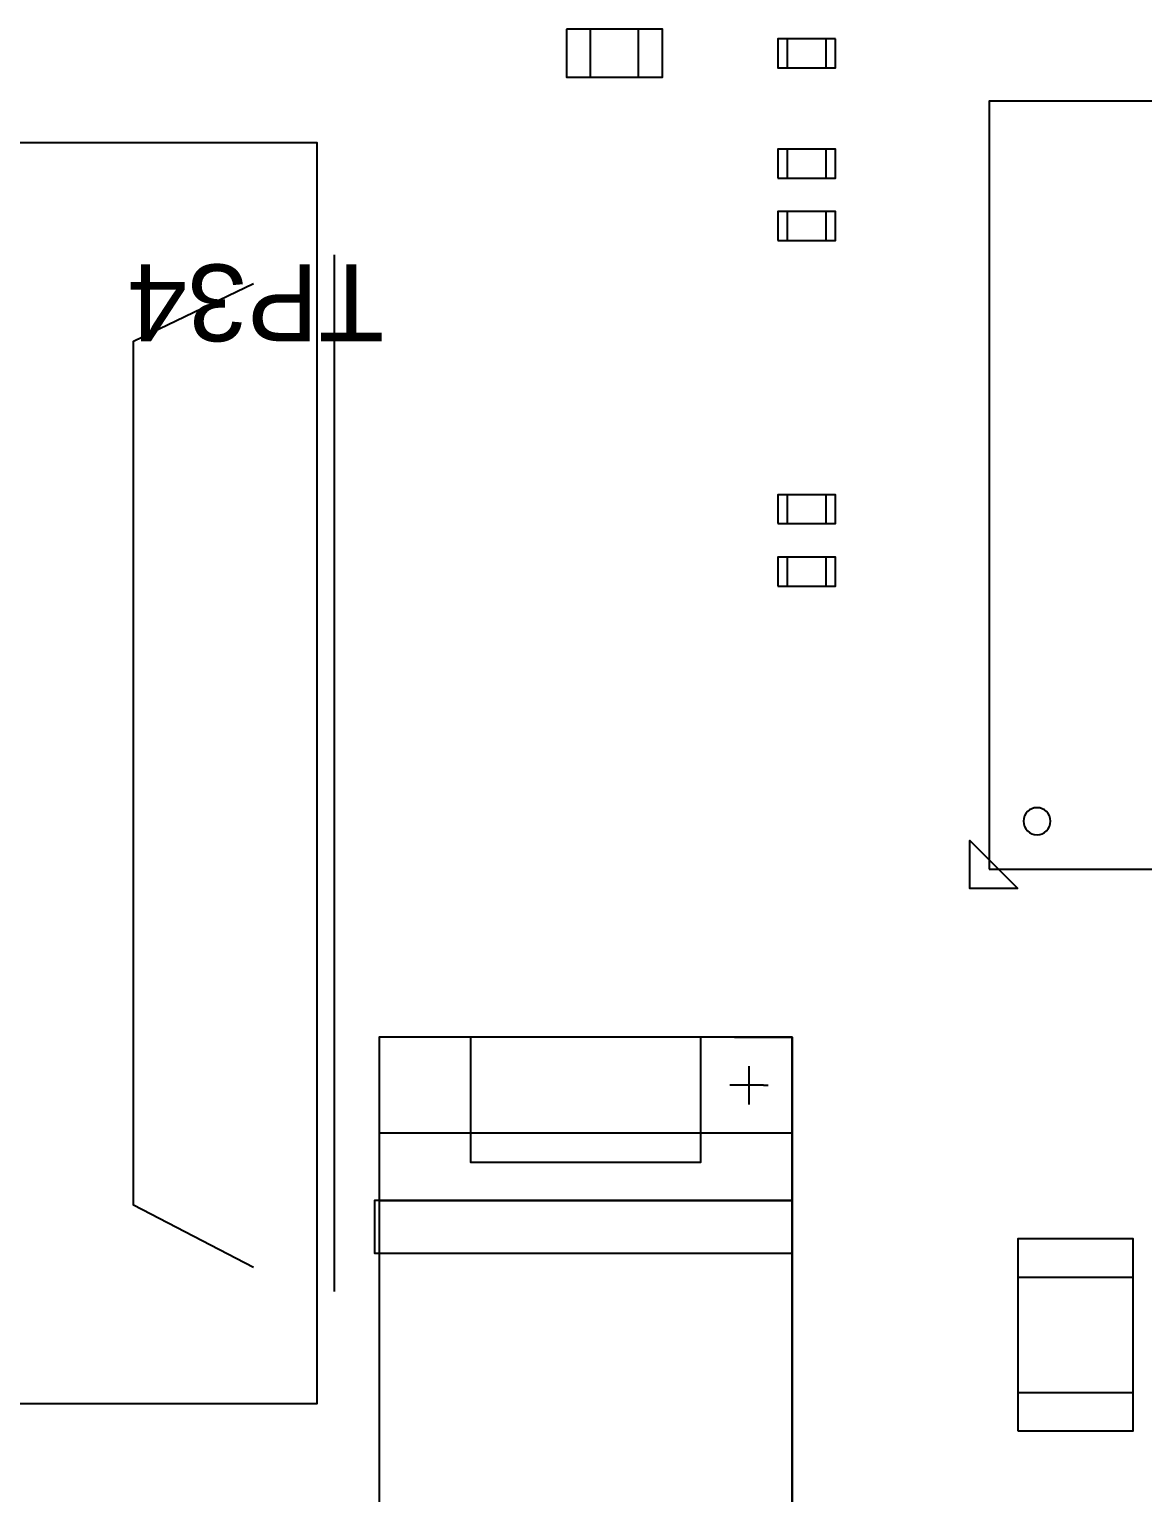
# Model space of a CAD drawing. Header units: inches. Extents: x 0.6 to 15.5, y 0.5 to 6.4.
# Drawn here: x 1.763 to 2.235, y 2.804 to 3.424 of the extents above; entities that cross this region are included whole.
import ezdxf

# ---------------------------------------------------------------- set-up
doc = ezdxf.new("R2010")
doc.units = ezdxf.units.IN
doc.header["$MEASUREMENT"] = 0
for name, color, linetype in [('PARTS_BOTTOM', 12, 'Continuous'), ('PARTS_TOP', 111, 'Continuous'), ('SILK_BOTTOM', 85, 'Continuous'), ('SILK_TOP', 85, 'Continuous')]:
    doc.layers.add(name, color=color, linetype=linetype)
doc.styles.get("Standard").update_dxf_attribs({"font": 'arial.ttf'})

# ---------------------------------------------------------------- blocks, each defined once
blk = doc.blocks.new('Raspberry_Pi4B')
at = {"layer": 'PARTS_TOP'}
for points in [[(-6.4, -15.75), (-6.4, -16.25), (-5.4, -16.25), (-5.4, -15.75), (-6.4, -15.75)], [(-6.15, -16.25), (-6.15, -15.75)], [(-5.65, -16.25), (-5.65, -15.75)], [(-3.6, -15.85), (-4.2, -15.85), (-4.2, -16.15), (-3.6, -16.15), (-3.6, -15.85)], [(-4.1, -16.15), (-4.1, -15.85)], [(-3.7, -15.85), (-3.7, -16.15)], [(-2, -24.5), (6, -24.5), (6, -16.5), (-2, -16.5), (-2, -24.5)], [(-26.5, -30.07), (-26.5, -16.93), (-9, -16.93), (-9, -30.07), (-26.5, -30.07), (-26.5, -30.75), (-26.2, -30.75), (-26.2, -30.07)], [(-4.2, -17.3), (-3.6, -17.3), (-3.6, -17), (-4.2, -17), (-4.2, -17.3)], [(-4.1, -17.3), (-4.1, -17)], [(-3.7, -17), (-3.7, -17.3)], [(-4.2, -17.95), (-3.6, -17.95), (-3.6, -17.65), (-4.2, -17.65), (-4.2, -17.95)], [(-4.1, -17.95), (-4.1, -17.65)], [(-3.7, -17.65), (-3.7, -17.95)], [(-4.2, -20.9), (-3.6, -20.9), (-3.6, -20.6), (-4.2, -20.6), (-4.2, -20.9)], [(-4.1, -20.9), (-4.1, -20.6)], [(-3.7, -20.6), (-3.7, -20.9)], [(-4.2, -21.55), (-3.6, -21.55), (-3.6, -21.25), (-4.2, -21.25), (-4.2, -21.55)], [(-4.1, -21.55), (-4.1, -21.25)], [(-3.7, -21.25), (-3.7, -21.55)], [(-8.35, -26.25), (-8.35, -33.55), (-4.05, -33.55), (-4.05, -26.25), (-8.35, -26.25)], [(-7.4, -26.25), (-7.4, -27.55), (-5, -27.55), (-5, -26.25)], [(-4.5, -26.55), (-4.5, -26.95)], [(-4.35, -26.75), (-4.7, -26.75)], [(-4.35, -26.75), (-4.3, -26.75)], [(-1.7001, -30.35), (-0.4999, -30.35), (-0.4999, -28.35), (-1.7001, -28.35), (-1.7001, -30.35)], [(-1.7, -28.75), (-0.5, -28.75)], [(-1.7, -29.95), (-0.5, -29.95)]]:
    blk.add_lwpolyline(points, dxfattribs=at)
blk.add_lwpolyline([(-1.641, -24, 1), (-1.359, -24, 1)], format="xyb", close=True, dxfattribs=at)
blk.add_lwpolyline([(-4.05, -27.25), (-8.35, -27.25), (-8.35, -27.95), (-4.05, -27.95)], close=True, dxfattribs=at)
at = {"layer": 'SILK_BOTTOM'}
blk.add_lwpolyline([(-9.66, -28.65), (-10.91, -28), (-10.91, -19), (-9.66, -18.4)], dxfattribs=at)
at = {"layer": 'SILK_TOP'}
for points in [[(-8.82, -18.1), (-8.82, -28.9)], [(-1.7, -24.7), (-2.2, -24.7), (-2.2, -24.2), (-1.7, -24.7)], [(-7.75, -26.25), (-8.35, -26.25), (-8.35, -33.55), (-7.75, -33.55)], [(-4.65, -26.25), (-4.05, -26.25), (-4.05, -33.55), (-4.65, -33.55)]]:
    blk.add_lwpolyline(points, dxfattribs=at)
blk.add_lwpolyline([(-4.05, -27.95), (-8.4, -27.95), (-8.4, -28.5), (-4.05, -28.5)], close=True, dxfattribs=at)
at = {"layer": 'SILK_BOTTOM'}
blk.add_text('TP34', height=0.8, rotation=180, dxfattribs=at).set_placement((-8.3, -18.2))

msp = doc.modelspace()

# ---------------------------------------------------------------- block references
at = {"layer": 'PARTS_BOTTOM', "xscale": 0.04064798933821573, "yscale": 0.04064798933821573, "zscale": 0.04064798933821573}
msp.add_blockref('Raspberry_Pi4B', (2.25084, 4.06434), dxfattribs=at)

doc.saveas('drawing.dxf')
